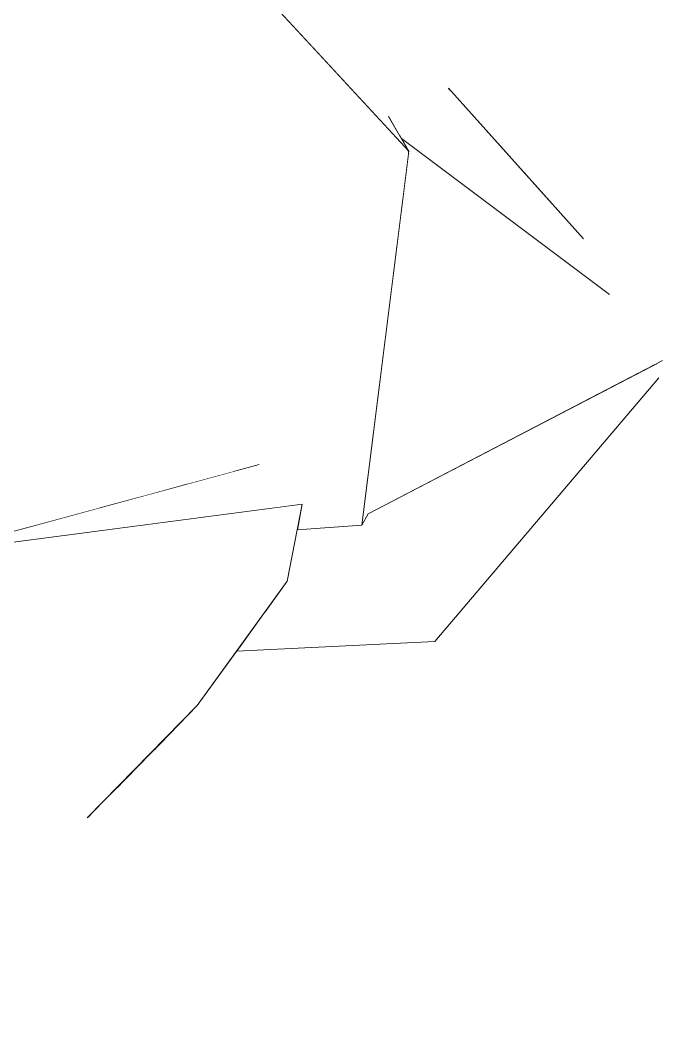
# Model space of a CAD drawing. Header units: millimetres. Extents: x -9413 to 8527, y -300 to 11224.
# Drawn here: x 2459.3 to 2554.2, y 2387.1 to 2536.1 of the extents above; entities that cross this region are included whole.
import ezdxf

# ---------------------------------------------------------------- set-up
doc = ezdxf.new("R2010")
doc.units = ezdxf.units.MM
doc.header["$MEASUREMENT"] = 0
doc.linetypes.add('Wipeout_Contour', pattern=[1000, 0, -1000])
doc.layers.add('ArchiCAD Doors', color=7, linetype='Continuous')
doc.layers.add('Interior - Furniture', color=7, linetype='Continuous')
doc.layers.add('Interior - Furniture _Pen_No__4', color=7, linetype='Continuous', lineweight=20, true_color=0x029e21)

# ---------------------------------------------------------------- blocks, each defined once
blk = doc.blocks.new('Section Elem_7_6')
at = {"color": 254, "linetype": 'Wipeout_Contour', "lineweight": 0, "ltscale": 192324.521893}
blk.add_wipeout([(2036.38, 1300), (2506.93, 1300), (2499.37, 1326.37), (2498.04, 1332.22), (2481.24, 1434.22), (2473.05, 1481.05), (2470.5, 1499.6), (2466.36, 1528.06), (2464.28, 1547.05), (2463.07, 1563.22), (2460.16, 1590.08), (2458.26, 1615.89), (2456.8, 1663.82), (2453.77, 1709.11), (2442.96, 1755.16), (2429.79, 1828.97), (2421.62, 1862.96), (2416.71, 1881.48), (2407.91, 1913.19), (2405.36, 1922.9), (2405.46, 1942.76), (2405.66, 1949.44), (2400.5, 1951.95), (2400.23, 1959.34), (2395.69, 1959.12), (2373.2, 1958.55), (2373.02, 1958.71), (2372.92, 1958.8), (2374.3, 1970.46), (2375.08, 1976.94), (2376.98, 1991.41), (2380.31, 2014.07), (2391.51, 2064.71), (2403.62, 2118.22), (2414.61, 2153.41), (2417.94, 2162.63), (2397.86, 2190.5), (2351.96, 2231.88), (2307.65, 2263.4), (2266.2, 2303.25), (2248.68, 2360.74), (2285.55, 2449.55), (2293.16, 2471.53), (2364.6, 2534.71), (2381.99, 2541.41), (2388.56, 2551.15), (2389.64, 2551.88), (2391.5, 2558.14), (2410.33, 2578.26), (2438.93, 2614), (2484.75, 2591.37), (2519.21, 2571.89), (2532.33, 2565.6), (2553.51, 2550.36), (2576.82, 2499.28), (2591.66, 2471.42), (2595.34, 2457.38), (2598.38, 2444.7), (2598.38, 3112), (2036.38, 3112)], dxfattribs=at).dxf.layer = 'ArchiCAD Doors'
blk = doc.blocks.new('Section Elem_44_6')
at = {"color": 254, "linetype": 'Wipeout_Contour', "lineweight": 0, "ltscale": 10555.427213}
blk.add_wipeout([(2415.48, 2547.07), (2463.58, 2513.06), (2425.86, 2558.3)], dxfattribs=at).dxf.layer = 'Interior - Furniture'
at = {"color": 254, "linetype": 'Wipeout_Contour', "lineweight": 0, "ltscale": 10571.129251}
blk.add_wipeout([(2500.46, 2465.52), (2509.15, 2462.43), (2504.48, 2507.86)], dxfattribs=at).dxf.layer = 'Interior - Furniture'
at = {"color": 254, "linetype": 'Wipeout_Contour', "lineweight": 0, "ltscale": 10484.471025}
blk.add_wipeout([(2476.27, 2471.54), (2470.85, 2464.95), (2477.46, 2466.75)], dxfattribs=at).dxf.layer = 'Interior - Furniture'
at = {"color": 254, "linetype": 'Wipeout_Contour', "lineweight": 0, "ltscale": 20710.968988}
blk.add_wipeout([(2445.42, 2437.26), (2437.41, 2412.71), (2445.59, 2414.72), (2465.37, 2420.3), (2469.08, 2419.74), (2485.11, 2436.1)], dxfattribs=at).dxf.layer = 'Interior - Furniture'
at = {"color": 254, "linetype": 'Wipeout_Contour', "lineweight": 0, "ltscale": 10498.272646}
blk.add_wipeout([(2542.87, 2423.69), (2528.93, 2380.6), (2555.92, 2408.81)], dxfattribs=at).dxf.layer = 'Interior - Furniture'
at = {"color": 254, "linetype": 'Wipeout_Contour', "lineweight": 0, "ltscale": 10618.743739}
blk.add_wipeout([(2515.94, 2516.68), (2504.48, 2507.86), (2509.15, 2462.43)], dxfattribs=at).dxf.layer = 'Interior - Furniture'
at = {"color": 254, "linetype": 'Wipeout_Contour', "lineweight": 0, "ltscale": 17550.757602}
blk.add_wipeout([(2500.46, 2465.52), (2483.13, 2484.85), (2490.35, 2470.25), (2494.15, 2471.28), (2496.43, 2464.99)], dxfattribs=at).dxf.layer = 'Interior - Furniture'
at = {"color": 254, "linetype": 'Wipeout_Contour', "lineweight": 0, "ltscale": 17324.85628}
blk.add_wipeout([(2471.26, 2421.96), (2469.81, 2420.48), (2477.27, 2416.89), (2497.64, 2425.28), (2473.31, 2424.05)], dxfattribs=at).dxf.layer = 'Interior - Furniture'
at = {"color": 254, "linetype": 'Wipeout_Contour', "lineweight": 0, "ltscale": 17146.190757}
blk.add_wipeout([(2433.84, 2412.5), (2440.06, 2387.05), (2485.16, 2375.84), (2445.59, 2414.72), (2437.41, 2412.71)], dxfattribs=at).dxf.layer = 'Interior - Furniture'
at = {"color": 254, "linetype": 'Wipeout_Contour', "lineweight": 0, "ltscale": 10495.781033}
blk.add_wipeout([(2555.92, 2408.81), (2528.93, 2380.6), (2585.86, 2374.54)], dxfattribs=at).dxf.layer = 'Interior - Furniture'
at = {"color": 254, "linetype": 'Wipeout_Contour', "lineweight": 0, "ltscale": 28176.472845}
blk.add_wipeout([(2498.26, 2454.28), (2494.98, 2449.75), (2519.82, 2445.48), (2552.49, 2483.94), (2552.3, 2486.14), (2510.07, 2464.09), (2509.15, 2462.43), (2499.72, 2461.75)], dxfattribs=at).dxf.layer = 'Interior - Furniture'
at = {"color": 254, "linetype": 'Wipeout_Contour', "lineweight": 0, "ltscale": 10554.611038}
blk.add_wipeout([(2542.87, 2423.69), (2555.92, 2408.81), (2572.03, 2417.04)], dxfattribs=at).dxf.layer = 'Interior - Furniture'
at = {"color": 254, "linetype": 'Wipeout_Contour', "lineweight": 0, "ltscale": 13791.077309}
blk.add_wipeout([(2445.59, 2414.72), (2485.16, 2375.84), (2477.27, 2416.89), (2465.37, 2420.3)], dxfattribs=at).dxf.layer = 'Interior - Furniture'
at = {"color": 254, "linetype": 'Wipeout_Contour', "lineweight": 0, "ltscale": 10568.456266}
blk.add_wipeout([(2504.48, 2507.86), (2483.13, 2484.85), (2500.46, 2465.52)], dxfattribs=at).dxf.layer = 'Interior - Furniture'
at = {"color": 254, "linetype": 'Wipeout_Contour', "lineweight": 0, "ltscale": 10372.196612}
blk.add_wipeout([(2477.27, 2416.89), (2485.16, 2375.84), (2528.93, 2380.6)], dxfattribs=at).dxf.layer = 'Interior - Furniture'
at = {"color": 254, "linetype": 'Wipeout_Contour', "lineweight": 0, "ltscale": 10522.398392}
blk.add_wipeout([(2490.35, 2470.25), (2483.13, 2484.85), (2483.79, 2468.47)], dxfattribs=at).dxf.layer = 'Interior - Furniture'
at = {"color": 254, "linetype": 'Wipeout_Contour', "lineweight": 0, "ltscale": 10478.396514}
blk.add_wipeout([(2500.46, 2465.52), (2449.14, 2451.47), (2498.26, 2454.28)], dxfattribs=at).dxf.layer = 'Interior - Furniture'
at = {"color": 254, "linetype": 'Wipeout_Contour', "lineweight": 0, "ltscale": 14008.896545}
blk.add_wipeout([(2476.27, 2471.54), (2477.46, 2466.75), (2483.79, 2468.47), (2483.13, 2484.85)], dxfattribs=at).dxf.layer = 'Interior - Furniture'
at = {"color": 254, "linetype": 'Wipeout_Contour', "lineweight": 0, "ltscale": 10445.178918}
blk.add_wipeout([(2446.19, 2458.35), (2449.14, 2451.47), (2500.46, 2465.52)], dxfattribs=at).dxf.layer = 'Interior - Furniture'
at = {"color": 254, "linetype": 'Wipeout_Contour', "lineweight": 0, "ltscale": 10487.720171}
blk.add_wipeout([(2494.15, 2471.28), (2446.86, 2458.44), (2496.43, 2464.99)], dxfattribs=at).dxf.layer = 'Interior - Furniture'
at = {"color": 254, "linetype": 'Wipeout_Contour', "lineweight": 0, "ltscale": 10532.504349}
blk.add_wipeout([(2499.72, 2461.75), (2509.15, 2462.43), (2499.73, 2461.82)], dxfattribs=at).dxf.layer = 'Interior - Furniture'
at = {"color": 254, "linetype": 'Wipeout_Contour', "lineweight": 0, "ltscale": 10434.201963}
blk.add_wipeout([(2498.26, 2454.28), (2445.42, 2437.26), (2485.11, 2436.1)], dxfattribs=at).dxf.layer = 'Interior - Furniture'
at = {"color": 254, "linetype": 'Wipeout_Contour', "lineweight": 0, "ltscale": 10469.686552}
blk.add_wipeout([(2476.27, 2471.54), (2460.88, 2462.25), (2470.85, 2464.95)], dxfattribs=at).dxf.layer = 'Interior - Furniture'
at = {"color": 254, "linetype": 'Wipeout_Contour', "lineweight": 0, "ltscale": 10535.670438}
blk.add_wipeout([(2500.46, 2465.52), (2499.73, 2461.82), (2509.15, 2462.43)], dxfattribs=at).dxf.layer = 'Interior - Furniture'
at = {"color": 254, "linetype": 'Wipeout_Contour', "lineweight": 0, "ltscale": 10420.489663}
blk.add_wipeout([(2449.14, 2451.47), (2445.42, 2437.26), (2498.26, 2454.28)], dxfattribs=at).dxf.layer = 'Interior - Furniture'
at = {"layer": 'Interior - Furniture _Pen_No__4', "linetype": 'Continuous'}
blk.add_line((2500.46, 2465.52), (2498.26, 2454.28), dxfattribs=at)
at = {"color": 254, "linetype": 'Wipeout_Contour', "lineweight": 0, "ltscale": 17658.73945}
blk.add_wipeout([(2509.15, 2462.43), (2510.07, 2464.09), (2515.99, 2517.04), (2512, 2485.19), (2512, 2484.81)], dxfattribs=at).dxf.layer = 'Interior - Furniture'
at = {"color": 254, "linetype": 'Wipeout_Contour', "lineweight": 0, "ltscale": 20885.000881}
blk.add_wipeout([(2431.87, 2466.87), (2446.44, 2458.39), (2446.86, 2458.44), (2460.88, 2462.25), (2476.27, 2471.54), (2457.79, 2499.23)], dxfattribs=at).dxf.layer = 'Interior - Furniture'
at = {"color": 254, "linetype": 'Wipeout_Contour', "lineweight": 0, "ltscale": 10497.7381}
blk.add_wipeout([(2490.86, 2444.05), (2519.82, 2445.48), (2494.98, 2449.75)], dxfattribs=at).dxf.layer = 'Interior - Furniture'
at = {"layer": 'Interior - Furniture _Pen_No__4', "linetype": 'Continuous'}
blk.add_line((2500.46, 2465.52), (2446.19, 2458.35), dxfattribs=at)
at = {"color": 254, "linetype": 'Wipeout_Contour', "lineweight": 0, "ltscale": 10534.31893}
blk.add_wipeout([(2463.58, 2513.06), (2415.48, 2547.07), (2457.79, 2499.23)], dxfattribs=at).dxf.layer = 'Interior - Furniture'
at = {"color": 254, "linetype": 'Wipeout_Contour', "lineweight": 0, "ltscale": 14248.154958}
blk.add_wipeout([(2545.23, 2496.15), (2514.92, 2518.9), (2515.99, 2517.04), (2545.88, 2495.39)], dxfattribs=at).dxf.layer = 'Interior - Furniture'
at = {"color": 254, "linetype": 'Wipeout_Contour', "lineweight": 0, "ltscale": 10582.497117}
blk.add_wipeout([(2509.15, 2462.43), (2512, 2484.81), (2512, 2485.19)], dxfattribs=at).dxf.layer = 'Interior - Furniture'
at = {"color": 254, "linetype": 'Wipeout_Contour', "lineweight": 0, "ltscale": 10500.583395}
blk.add_wipeout([(2531.13, 2429.06), (2519.82, 2445.48), (2497.64, 2425.28)], dxfattribs=at).dxf.layer = 'Interior - Furniture'
at = {"layer": 'Interior - Furniture _Pen_No__4', "linetype": 'Continuous'}
blk.add_line((2509.15, 2462.43), (2499.72, 2461.75), dxfattribs=at)
at = {"color": 254, "linetype": 'Wipeout_Contour', "lineweight": 0, "ltscale": 14204.990439}
blk.add_wipeout([(2510.07, 2464.09), (2552.99, 2486.5), (2545.88, 2495.39), (2515.99, 2517.04)], dxfattribs=at).dxf.layer = 'Interior - Furniture'
at = {"color": 254, "linetype": 'Wipeout_Contour', "lineweight": 0, "ltscale": 10523.32628}
blk.add_wipeout([(2476.27, 2471.54), (2463.58, 2513.06), (2457.79, 2499.23)], dxfattribs=at).dxf.layer = 'Interior - Furniture'
at = {"layer": 'Interior - Furniture _Pen_No__4', "linetype": 'Continuous'}
blk.add_line((2509.15, 2462.43), (2510.07, 2464.09), dxfattribs=at)
at = {"color": 254, "linetype": 'Wipeout_Contour', "lineweight": 0, "ltscale": 10530.467255}
blk.add_wipeout([(2463.58, 2513.06), (2476.27, 2471.54), (2483.13, 2484.85)], dxfattribs=at).dxf.layer = 'Interior - Furniture'
at = {"color": 254, "linetype": 'Wipeout_Contour', "lineweight": 0, "ltscale": 14211.316329}
blk.add_wipeout([(2564.27, 2466.31), (2551.48, 2468.37), (2556.43, 2465), (2560.79, 2461.67)], dxfattribs=at).dxf.layer = 'Interior - Furniture'
at = {"layer": 'Interior - Furniture _Pen_No__4', "linetype": 'Continuous'}
blk.add_line((2494.16, 2471.28), (2446.86, 2458.44), dxfattribs=at)
at = {"color": 254, "linetype": 'Wipeout_Contour', "lineweight": 0, "ltscale": 10604.496978}
blk.add_wipeout([(2491.19, 2542.69), (2425.86, 2558.3), (2463.58, 2513.06)], dxfattribs=at).dxf.layer = 'Interior - Furniture'
at = {"color": 254, "linetype": 'Wipeout_Contour', "lineweight": 0, "ltscale": 10622.741524}
blk.add_wipeout([(2463.58, 2513.06), (2504.48, 2507.86), (2491.19, 2542.69)], dxfattribs=at).dxf.layer = 'Interior - Furniture'
at = {"color": 254, "linetype": 'Wipeout_Contour', "lineweight": 0, "ltscale": 10576.566756}
blk.add_wipeout([(2504.48, 2507.86), (2463.58, 2513.06), (2483.13, 2484.85)], dxfattribs=at).dxf.layer = 'Interior - Furniture'
at = {"color": 254, "linetype": 'Wipeout_Contour', "lineweight": 0, "ltscale": 17779.601075}
blk.add_wipeout([(2500.78, 2533.5), (2504.48, 2507.86), (2515.94, 2516.68), (2515.98, 2516.97), (2515.87, 2517.16)], dxfattribs=at).dxf.layer = 'Interior - Furniture'
at = {"color": 254, "linetype": 'Wipeout_Contour', "lineweight": 0, "ltscale": 14224.919264}
blk.add_wipeout([(2491.19, 2542.69), (2504.48, 2507.86), (2500.78, 2533.5), (2491.9, 2543.11)], dxfattribs=at).dxf.layer = 'Interior - Furniture'
at = {"color": 254, "linetype": 'Wipeout_Contour', "lineweight": 0, "ltscale": 10676.192497}
blk.add_wipeout([(2515.87, 2517.16), (2515.98, 2516.97), (2515.99, 2517.04)], dxfattribs=at).dxf.layer = 'Interior - Furniture'
at = {"color": 254, "linetype": 'Wipeout_Contour', "lineweight": 0, "ltscale": 14239.464973}
blk.add_wipeout([(2510.88, 2523.93), (2485.19, 2550.37), (2515.99, 2517.04), (2513.11, 2522.07)], dxfattribs=at).dxf.layer = 'Interior - Furniture'
at = {"color": 254, "linetype": 'Wipeout_Contour', "lineweight": 0, "ltscale": 10781.009901}
blk.add_wipeout([(2544.36, 2555.82), (2513.77, 2569.57), (2528.15, 2534.53)], dxfattribs=at).dxf.layer = 'Interior - Furniture'
at = {"color": 254, "linetype": 'Wipeout_Contour', "lineweight": 0, "ltscale": 10745.888336}
blk.add_wipeout([(2513.77, 2569.57), (2494.93, 2555.34), (2528.15, 2534.53)], dxfattribs=at).dxf.layer = 'Interior - Furniture'
at = {"color": 254, "linetype": 'Wipeout_Contour', "lineweight": 0, "ltscale": 10754.475226}
blk.add_wipeout([(2585.14, 2474.49), (2544.36, 2555.82), (2567.75, 2480.08)], dxfattribs=at).dxf.layer = 'Interior - Furniture'
at = {"color": 254, "linetype": 'Wipeout_Contour', "lineweight": 0, "ltscale": 10756.347184}
blk.add_wipeout([(2528.15, 2534.53), (2567.75, 2480.08), (2544.36, 2555.82)], dxfattribs=at).dxf.layer = 'Interior - Furniture'
at = {"color": 254, "linetype": 'Wipeout_Contour', "lineweight": 0, "ltscale": 10717.858545}
blk.add_wipeout([(2528.15, 2534.53), (2521.77, 2526.26), (2536.66, 2509.64)], dxfattribs=at).dxf.layer = 'Interior - Furniture'
at = {"color": 254, "linetype": 'Wipeout_Contour', "lineweight": 0, "ltscale": 21354.287833}
blk.add_wipeout([(2556.28, 2473.03), (2551.48, 2468.37), (2564.27, 2466.31), (2567.75, 2480.08), (2558.28, 2475.5), (2558.3, 2475.38)], dxfattribs=at).dxf.layer = 'Interior - Furniture'
at = {"color": 254, "linetype": 'Wipeout_Contour', "lineweight": 0, "ltscale": 10706.565608}
blk.add_wipeout([(2521.77, 2526.26), (2494.93, 2555.34), (2489.21, 2552.37)], dxfattribs=at).dxf.layer = 'Interior - Furniture'
at = {"color": 254, "linetype": 'Wipeout_Contour', "lineweight": 0, "ltscale": 53482.867964}
blk.add_wipeout([(2528.15, 2534.53), (2536.66, 2509.64), (2541.43, 2504.33), (2545.23, 2496.15), (2545.88, 2495.39), (2552.5, 2487.12), (2555.99, 2488.07), (2552.5, 2487.12), (2552.99, 2486.5), (2552.3, 2486.14), (2552.49, 2483.94), (2556.11, 2481.8), (2557.31, 2480.82), (2557.76, 2478.37), (2567.75, 2480.08)], dxfattribs=at).dxf.layer = 'Interior - Furniture'
at = {"color": 254, "linetype": 'Wipeout_Contour', "lineweight": 0, "ltscale": 10720.324542}
blk.add_wipeout([(2494.93, 2555.34), (2521.77, 2526.26), (2528.15, 2534.53)], dxfattribs=at).dxf.layer = 'Interior - Furniture'
at = {"color": 254, "linetype": 'Wipeout_Contour', "lineweight": 0, "ltscale": 14383.82725}
blk.add_wipeout([(2553.51, 2550.36), (2544.36, 2555.82), (2585.14, 2474.49), (2576.82, 2499.28)], dxfattribs=at).dxf.layer = 'Interior - Furniture'
at = {"color": 254, "linetype": 'Wipeout_Contour', "lineweight": 0, "ltscale": 10686.90542}
blk.add_wipeout([(2485.19, 2550.37), (2510.88, 2523.93), (2489.21, 2552.37)], dxfattribs=at).dxf.layer = 'Interior - Furniture'
at = {"color": 254, "linetype": 'Wipeout_Contour', "lineweight": 0, "ltscale": 24837.843432}
blk.add_wipeout([(2552.49, 2483.94), (2519.82, 2445.48), (2556.6, 2456.13), (2556.43, 2465), (2551.48, 2468.37), (2556.28, 2473.03), (2556.11, 2481.8)], dxfattribs=at).dxf.layer = 'Interior - Furniture'
at = {"layer": 'Interior - Furniture _Pen_No__4', "linetype": 'Continuous'}
blk.add_line((2553, 2486.51), (2510.07, 2464.09), dxfattribs=at)
at = {"color": 254, "linetype": 'Wipeout_Contour', "lineweight": 0, "ltscale": 17813.672886}
blk.add_wipeout([(2521.77, 2526.26), (2489.21, 2552.37), (2510.88, 2523.93), (2513.11, 2522.07), (2514.61, 2519.45)], dxfattribs=at).dxf.layer = 'Interior - Furniture'
at = {"color": 254, "linetype": 'Wipeout_Contour', "lineweight": 0, "ltscale": 10564.970073}
blk.add_wipeout([(2519.82, 2445.48), (2531.13, 2429.06), (2556.6, 2456.13)], dxfattribs=at).dxf.layer = 'Interior - Furniture'
at = {"color": 254, "linetype": 'Wipeout_Contour', "lineweight": 0, "ltscale": 17821.998755}
blk.add_wipeout([(2514.61, 2519.45), (2514.92, 2518.9), (2545.23, 2496.15), (2541.43, 2504.33), (2521.77, 2526.26)], dxfattribs=at).dxf.layer = 'Interior - Furniture'
at = {"color": 254, "linetype": 'Wipeout_Contour', "lineweight": 0, "ltscale": 10572.257996}
blk.add_wipeout([(2554.87, 2435.72), (2542.87, 2423.69), (2572.03, 2417.04)], dxfattribs=at).dxf.layer = 'Interior - Furniture'
at = {"layer": 'Interior - Furniture _Pen_No__4', "linetype": 'Continuous'}
for p, q in [((2485.19, 2550.37), (2515.99, 2517.04)), ((2521.91, 2526.01), (2521.77, 2526.26)), ((2521.77, 2526.26), (2541.5, 2504.25)), ((2515.99, 2517.04), (2513.06, 2522.17)), ((2514.92, 2518.9), (2545.28, 2496.11)), ((2509.15, 2462.43), (2515.99, 2517.04)), ((2515.98, 2516.97), (2515.87, 2517.16))]:
    blk.add_line(p, q, dxfattribs=at)
at = {"color": 254, "linetype": 'Wipeout_Contour', "lineweight": 0, "ltscale": 10447.026111}
blk.add_wipeout([(2542.87, 2423.69), (2477.27, 2416.89), (2528.93, 2380.6)], dxfattribs=at).dxf.layer = 'Interior - Furniture'
at = {"color": 254, "linetype": 'Wipeout_Contour', "lineweight": 0, "ltscale": 10502.118861}
blk.add_wipeout([(2531.13, 2429.06), (2497.64, 2425.28), (2542.87, 2423.69)], dxfattribs=at).dxf.layer = 'Interior - Furniture'
at = {"color": 254, "linetype": 'Wipeout_Contour', "lineweight": 0, "ltscale": 10376.777469}
blk.add_wipeout([(2469.14, 2419.8), (2477.27, 2416.89), (2469.81, 2420.48)], dxfattribs=at).dxf.layer = 'Interior - Furniture'
at = {"color": 254, "linetype": 'Wipeout_Contour', "lineweight": 0, "ltscale": 10242.324096}
blk.add_wipeout([(2440.06, 2387.05), (2495.22, 2295.8), (2485.16, 2375.84)], dxfattribs=at).dxf.layer = 'Interior - Furniture'
at = {"color": 254, "linetype": 'Wipeout_Contour', "lineweight": 0, "ltscale": 10582.771255}
blk.add_wipeout([(2556.6, 2456.13), (2531.13, 2429.06), (2554.87, 2435.72)], dxfattribs=at).dxf.layer = 'Interior - Furniture'
at = {"color": 254, "linetype": 'Wipeout_Contour', "lineweight": 0, "ltscale": 13952.350485}
blk.add_wipeout([(2478.59, 2429.45), (2519.82, 2445.48), (2490.86, 2444.05), (2485.11, 2436.1)], dxfattribs=at).dxf.layer = 'Interior - Furniture'
at = {"color": 254, "linetype": 'Wipeout_Contour', "lineweight": 0, "ltscale": 13830.808085}
blk.add_wipeout([(2469.08, 2419.74), (2465.37, 2420.3), (2477.27, 2416.89), (2469.14, 2419.8)], dxfattribs=at).dxf.layer = 'Interior - Furniture'
at = {"color": 254, "linetype": 'Wipeout_Contour', "lineweight": 0, "ltscale": 13557.145638}
blk.add_wipeout([(2495.22, 2295.8), (2440.06, 2387.05), (2452.03, 2321.74), (2471.27, 2300.69)], dxfattribs=at).dxf.layer = 'Interior - Furniture'
at = {"color": 254, "linetype": 'Wipeout_Contour', "lineweight": 0, "ltscale": 10455.61379}
blk.add_wipeout([(2497.64, 2425.28), (2477.27, 2416.89), (2542.87, 2423.69)], dxfattribs=at).dxf.layer = 'Interior - Furniture'
at = {"color": 254, "linetype": 'Wipeout_Contour', "lineweight": 0, "ltscale": 17394.519478}
blk.add_wipeout([(2476.76, 2427.58), (2473.31, 2424.05), (2497.64, 2425.28), (2519.82, 2445.48), (2478.59, 2429.45)], dxfattribs=at).dxf.layer = 'Interior - Furniture'
at = {"color": 254, "linetype": 'Wipeout_Contour', "lineweight": 0, "ltscale": 10550.886838}
blk.add_wipeout([(2531.13, 2429.06), (2542.87, 2423.69), (2554.87, 2435.72)], dxfattribs=at).dxf.layer = 'Interior - Furniture'
at = {"layer": 'Interior - Furniture _Pen_No__4', "linetype": 'Continuous'}
for p, q in [((2552.5, 2483.96), (2519.82, 2445.48)), ((2485.11, 2436.1), (2498.26, 2454.28)), ((2490.86, 2444.05), (2519.82, 2445.48)), ((2469.08, 2419.74), (2485.11, 2436.1))]:
    blk.add_line(p, q, dxfattribs=at)

msp = doc.modelspace()

# ---------------------------------------------------------------- block references
at = {"layer": 'ArchiCAD Doors'}
msp.add_blockref('Section Elem_7_6', (0, 0), dxfattribs=at)

# ---------------------------------------------------------------- next in the draw order: block references
at = {"layer": 'Interior - Furniture'}
msp.add_blockref('Section Elem_44_6', (0, 0), dxfattribs=at)

doc.saveas('drawing.dxf')
